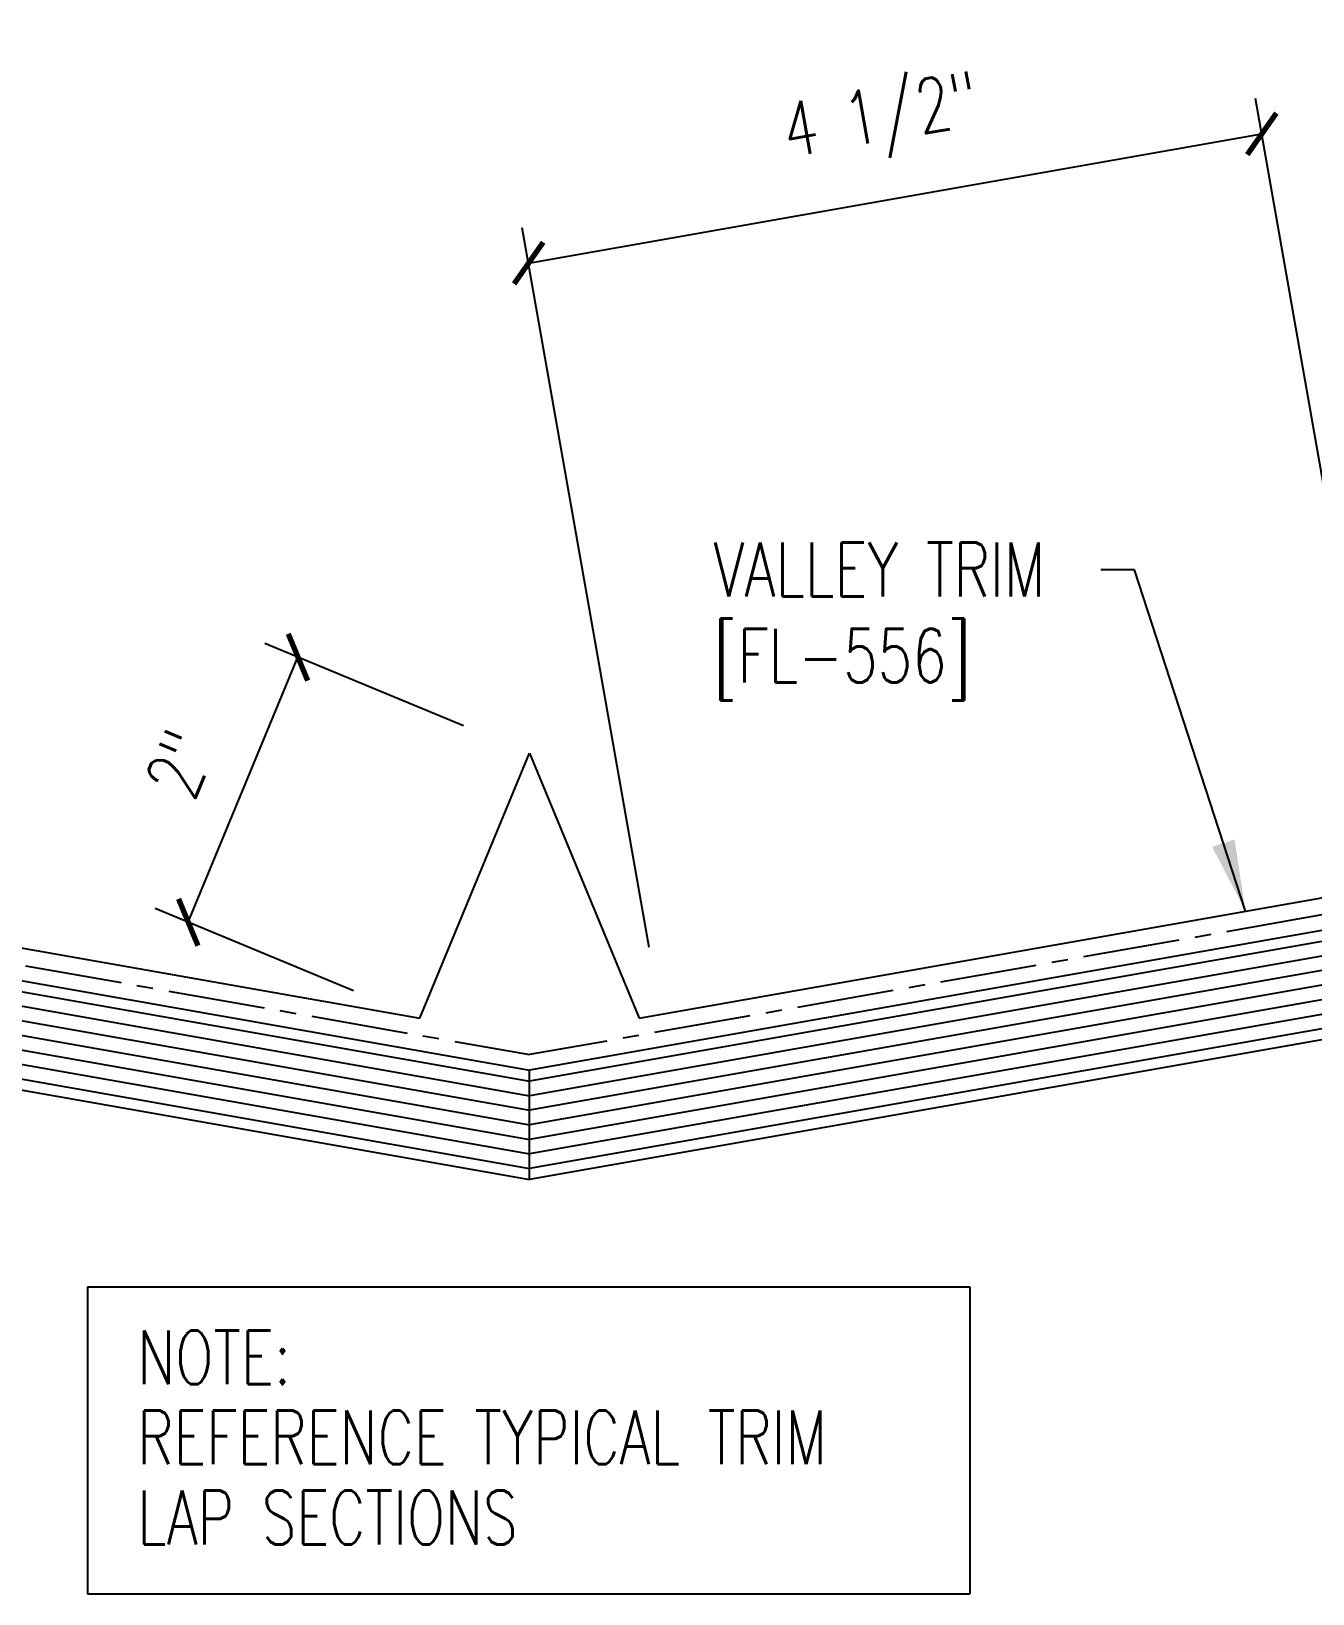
# Model space of a CAD drawing. Header units: inches. Extents: x 3.2 to 42.5, y 25.8 to 40.2.
# Drawn here: x 19.37 to 28.31, y 25.84 to 36.73 of the extents above; entities that cross this region are included whole.
import ezdxf

# ---------------------------------------------------------------- set-up
doc = ezdxf.new("R2010")
doc.units = ezdxf.units.IN
doc.header["$MEASUREMENT"] = 0
doc.linetypes.add('CENTER2', pattern=[1.125, 0.75, -0.125, 0.125, -0.125])
for name, color, linetype in [('BARRIER', 253, 'CENTER2'), ('DIM', 2, 'Continuous'), ('TEXT', 2, 'Continuous'), ('TRIM', 6, 'Continuous'), ('WOOD', 3, 'Continuous')]:
    doc.layers.add(name, color=color, linetype=linetype)
doc.styles.add('TEXT', font='SIMPLEX', dxfattribs={"width": 0.75, "height": 6})
doc.styles.add('TEXT1', font='ROMANS.shx', dxfattribs={"width": 0.75, "height": 0.375})
doc.dimstyles.new('DETAIL', dxfattribs={"dimscale": 4, "dimtxt": 0.375, "dimasz": 0.0625, "dimexe": 0.0625, "dimexo": 0.125, "dimgap": 0.0625, "dimtad": 1, "dimdec": 4, "dimzin": 3, "dimdsep": 46, "dimlunit": 4, "dimtxsty": 'TEXT1', "dimblk": 'ARCHTICK', "dimcen": 0.0625, "dimclrd": 7, "dimclre": 7, "dimclrt": 2, "dimadec": 0, "dimazin": 0, "dimtfac": 0.59375, "dimtdec": 4, "dimtmove": 0, "dimatfit": 3, "dimfxl": 0, "dimfrac": 2, "dimtolj": 1, "dimtzin": 3, "dimarcsym": 0})
doc.dimstyles.new('DETAIL$7', dxfattribs={"dimscale": 4, "dimtxt": 6, "dimasz": 0.125, "dimexe": 0.0625, "dimexo": 0.125, "dimgap": 0.0625, "dimtad": 1, "dimdec": 5, "dimzin": 3, "dimdsep": 46, "dimlunit": 4, "dimtxsty": 'TEXT', "dimblk": 'ARCHTICK', "dimcen": 0.0625, "dimclrd": 7, "dimclre": 7, "dimclrt": 2, "dimadec": 0, "dimazin": 0, "dimtfac": 0.666667, "dimtdec": 5, "dimtmove": 0, "dimatfit": 3, "dimfxl": 0, "dimfrac": 2, "dimtolj": 1, "dimtzin": 3, "dimarcsym": 0})

# ---------------------------------------------------------------- blocks, each defined once
blk = doc.blocks.new('_ArchTick')
at = {"color": 0, "linetype": 'ByBlock', "const_width": 0.15}
blk.add_lwpolyline([(-0.5, -0.5), (0.5, 0.5)], dxfattribs=at)
blk = doc.blocks.new('*D4')
at = {"layer": 'DEFPOINTS', "color": 0}
for p in [(27.954, 36.016), (28.56, 32.578), (23.77, 29.85)]:
    blk.add_point(p, dxfattribs=at)
at = {"layer": 'DIM', "color": 7, "lineweight": -2}
for p, q in [((28.473, 33.07), (27.91, 36.262)), ((22.842, 35.115), (27.954, 36.016)), ((23.683, 30.343), (22.798, 35.361))]:
    blk.add_line(p, q, dxfattribs=at)
at = {"layer": 'DIM', "color": 7, "lineweight": -2, "xscale": 0.25, "yscale": 0.25, "zscale": 0.25}
for p, rotation in [((27.954, 36.016), 9.999999999998792), ((22.842, 35.115), 189.9999999999988)]:
    blk.add_blockref('_ArchTick', p, dxfattribs=dict(at, rotation=rotation))
at = {"layer": 'DIM', "color": 2, "insert": (25.305, 36.093), "char_height": 0.375, "attachment_point": 5, "rotation": 10, "style": 'TEXT1'}
blk.add_mtext('\\A1;4 1/2"  ', dxfattribs=at)
blk = doc.blocks.new('*D5')
at = {"color": 7, "lineweight": -2}
for p, q in [((20.469, 30.519), (21.234, 32.367)), ((22.387, 31.889), (21.003, 32.462)), ((21.621, 30.042), (20.238, 30.615))]:
    blk.add_line(p, q, dxfattribs=at)
at = {"layer": 'DEFPOINTS', "color": 0}
for p in [(21.234, 32.367), (22.849, 31.698), (22.083, 29.85)]:
    blk.add_point(p, dxfattribs=at)
at = {"color": 7, "lineweight": -2, "xscale": 0.25, "yscale": 0.25, "zscale": 0.25}
for p, rotation in [((21.234, 32.367), 67.49999999999943), ((20.469, 30.519), 247.4999999999995)]:
    blk.add_blockref('_ArchTick', p, dxfattribs=dict(at, rotation=rotation))
at = {"color": 2, "insert": (20.414, 31.624), "char_height": 0.375, "attachment_point": 5, "rotation": 67.5, "style": 'TEXT1'}
blk.add_mtext('\\A1;2"', dxfattribs=at)
blk = doc.blocks.new('A$C30686E82')
for p, q in [((-2.715, 0.761), (3.437, 0.761)), ((-2.715, 0.761), (-2.715, -1.379)), ((3.437, 0.761), (3.437, -1.379)), ((-2.715, -1.379), (3.437, -1.379))]:
    blk.add_line(p, q)
at = {"layer": 'TEXT', "style": 'TEXT1', "width": 0.75}
for s, p in [('NOTE:', (-2.368, 0.081)), ('REFERENCE TYPICAL TRIM', (-2.368, -0.477)), ('LAP SECTIONS', (-2.368, -1.035))]:
    blk.add_text(s, height=0.375, dxfattribs=at).set_placement(p)

msp = doc.modelspace()

# ---------------------------------------------------------------- linework, layer by layer
at = {"layer": 'BARRIER', "ltscale": 0.9}
for p in [(3.38143, 33.02857), (42.33277, 33.0316)]:
    msp.add_line(p, (22.84852, 29.596), dxfattribs=at)
at = {"layer": 'TRIM'}
for p, q in [((11.25027, 31.76041), (22.08316, 29.85028)), ((23.61389, 29.85028), (34.44678, 31.76041)), ((22.08316, 29.85028), (22.84852, 31.69804)), ((22.84852, 31.69804), (23.61389, 29.85028))]:
    msp.add_line(p, q, dxfattribs=at)
at = {"layer": 'WOOD', "color": 3, "linetype": 'Continuous'}
for p, q in [((3.36414, 32.9229), (22.84852, 29.48728)), ((42.34438, 32.92492), (22.84852, 29.48728)), ((3.2339, 32.1843), (22.84852, 28.72571)), ((42.47461, 32.18632), (22.84852, 28.72571)), ((22.84852, 28.72571), (22.84852, 29.48728)), ((22.84852, 28.72571), (22.84852, 29.48728))]:
    msp.add_line(p, q, dxfattribs=at)
at = {"layer": 'WOOD', "color": 9, "linetype": 'Continuous'}
for p, q in [((3.35112, 32.84904), (22.84852, 29.41112)), ((42.3574, 32.85106), (22.84852, 29.41112)), ((3.33375, 32.75056), (22.84852, 29.30958)), ((42.37476, 32.75258), (22.84852, 29.30958)), ((3.31639, 32.65208), (22.84852, 29.20804)), ((42.39213, 32.6541), (22.84852, 29.20804)), ((3.29902, 32.5536), (22.84852, 29.10649)), ((42.40949, 32.55562), (22.84852, 29.10649)), ((3.26429, 32.35664), (22.84852, 28.90341)), ((3.28166, 32.45512), (22.84852, 29.00495)), ((42.42686, 32.45714), (22.84852, 29.00495)), ((42.44422, 32.35866), (22.84852, 28.90341)), ((3.24693, 32.25816), (22.84852, 28.80187)), ((42.46159, 32.26018), (22.84852, 28.80187))]:
    msp.add_line(p, q, dxfattribs=at)

# ---------------------------------------------------------------- block references
msp.add_blockref('A$C30686E82', (22.48126, 27.21675))

# ---------------------------------------------------------------- texts
at = {"layer": 'TEXT', "style": 'TEXT1', "width": 0.75}
for s, p in [('VALLEY TRIM', (24.1305, 32.79085)), ('[FL-556]', (24.1305, 32.19085))]:
    msp.add_text(s, height=0.375, dxfattribs=at).set_placement(p)

# ---------------------------------------------------------------- dimensions: what is measured, and where the dimension line sits
dim = msp.add_aligned_dim(p1=(22.08316, 29.85028), p2=(22.84852, 31.69804), distance=1.74721, dimstyle='DETAIL')
dim.commit()
dim.dimension.update_dxf_attribs({"geometry": '*D5', "text_midpoint": (20.41443, 31.62388)})
at = {"layer": 'DIM'}
dim = msp.add_linear_dim(base=(27.95361, 36.01612), p1=(23.77011, 29.85028), p2=(28.55989, 32.57772), angle=10, text='4 1/2"  ', dimstyle='DETAIL', dxfattribs=at)
dim.commit()
dim.dimension.update_dxf_attribs({"geometry": '*D4', "text_midpoint": (25.3047, 36.09302)})

# ---------------------------------------------------------------- leaders
msp.add_leader([(27.84072, 30.59559), (27.06595, 32.97555), (26.83174, 32.97555)], dimstyle='DETAIL$7')

doc.saveas('drawing.dxf')
